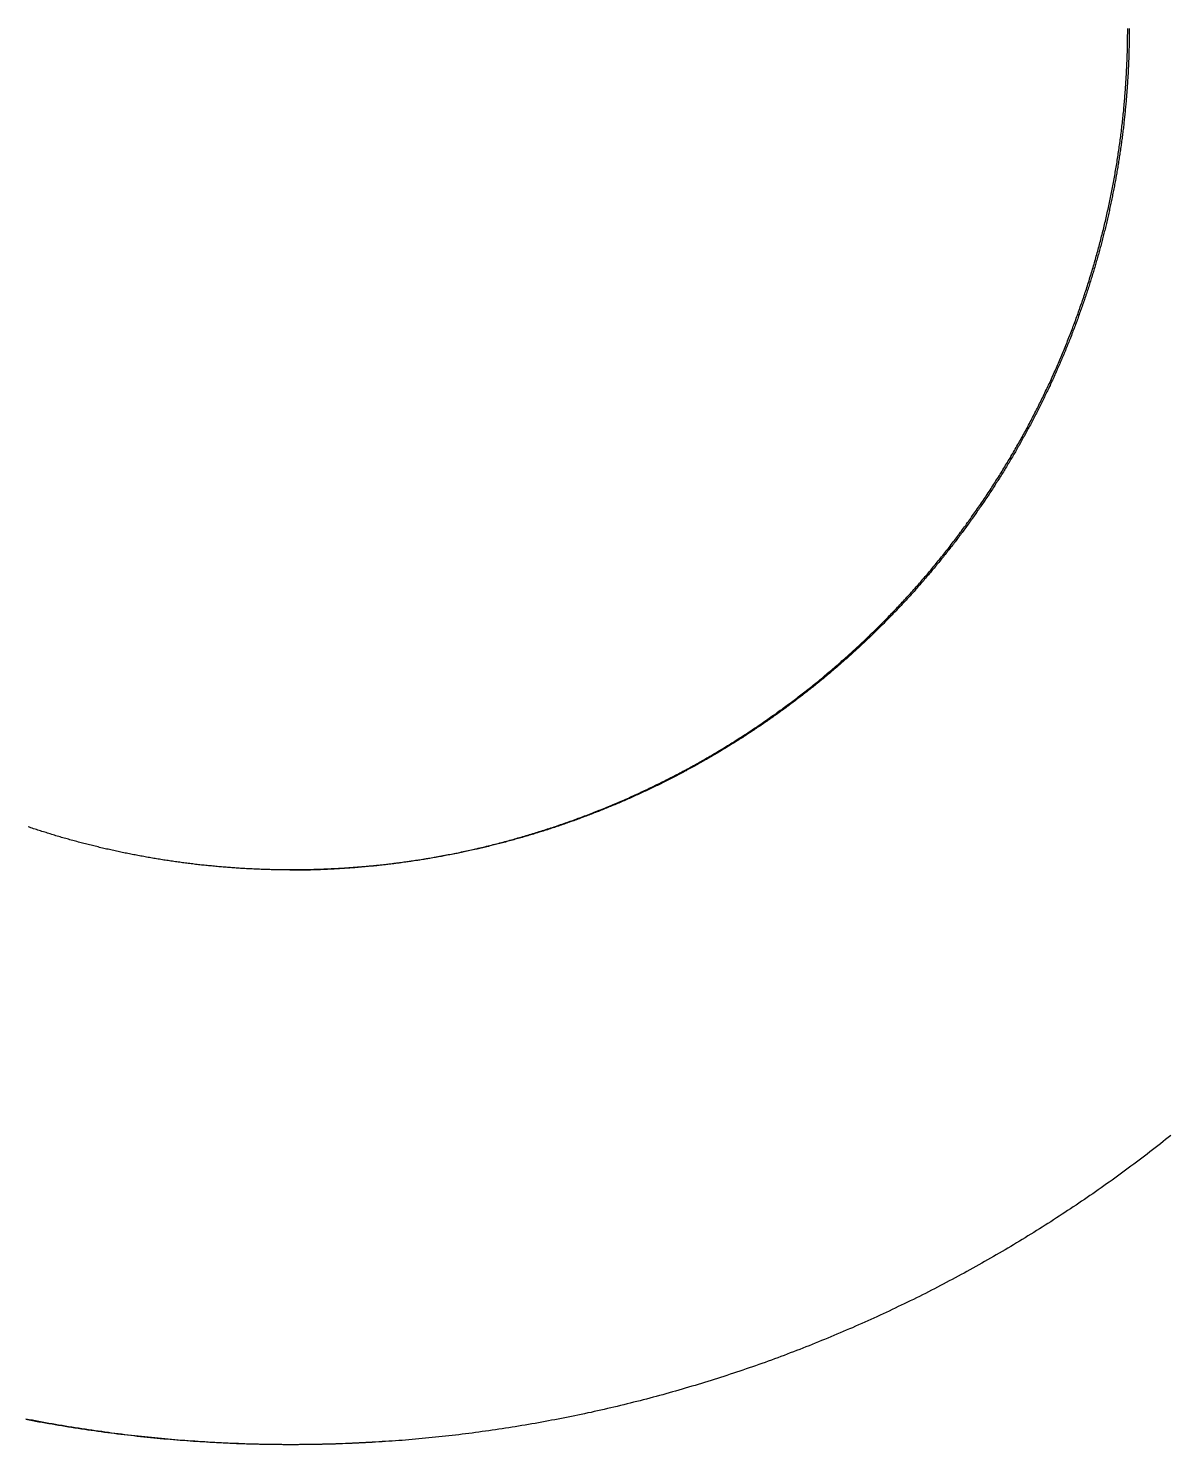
# Model space of a CAD drawing. Extents: x 2.75 to 8.34, y 2.35 to 7.17.
# Drawn here: x 3.03219 to 3.04609, y 6.3179 to 6.33515 of the extents above; entities that cross this region are included whole.
import ezdxf

# ---------------------------------------------------------------- set-up
doc = ezdxf.new("R2010")
doc.units = 0
doc.header["$LTSCALE"] = 0.5
doc.layers.add('VISIBLE', color=7, linetype='CONTINUOUS')

msp = doc.modelspace()

# ---------------------------------------------------------------- linework, layer by layer
at = {"layer": 'VISIBLE'}
for points in [[(3.0456, 6.335147), (3.0456, 6.335129), (3.045599, 6.335111), (3.045599, 6.335093), (3.045599, 6.335075), (3.045599, 6.335058), (3.045599, 6.33504), (3.045599, 6.335022), (3.045599, 6.335004), (3.045598, 6.334986), (3.045598, 6.334968), (3.045598, 6.33495), (3.045597, 6.334932), (3.045597, 6.334914), (3.045596, 6.334896), (3.045596, 6.334878), (3.045596, 6.33486), (3.045595, 6.334842), (3.045594, 6.334824), (3.045594, 6.334807), (3.045593, 6.334789), (3.045593, 6.334771), (3.045592, 6.334753), (3.045591, 6.334735), (3.045591, 6.334717), (3.04559, 6.334699), (3.045589, 6.334681), (3.045588, 6.334663), (3.045587, 6.334645), (3.045586, 6.334627), (3.045585, 6.33461), (3.045585, 6.334592), (3.045584, 6.334574), (3.045583, 6.334556), (3.045581, 6.334538), (3.04558, 6.33452), (3.045579, 6.334502), (3.045578, 6.334484), (3.045577, 6.334467), (3.045576, 6.334449), (3.045575, 6.334431), (3.045573, 6.334413), (3.045572, 6.334395), (3.045571, 6.334377), (3.045569, 6.33436), (3.045568, 6.334342), (3.045567, 6.334324), (3.045565, 6.334306), (3.045564, 6.334288), (3.045562, 6.33427), (3.045561, 6.334253), (3.045559, 6.334235), (3.045557, 6.334217), (3.045556, 6.334199), (3.045554, 6.334181), (3.045552, 6.334163), (3.045551, 6.334146), (3.045549, 6.334128), (3.045547, 6.33411), (3.045545, 6.334092), (3.045543, 6.334074), (3.045542, 6.334057), (3.04554, 6.334039), (3.045538, 6.334021), (3.045536, 6.334003), (3.045534, 6.333986), (3.045532, 6.333968), (3.04553, 6.33395), (3.045528, 6.333932), (3.045525, 6.333915), (3.045523, 6.333897), (3.045521, 6.333879), (3.045519, 6.333861), (3.045517, 6.333844), (3.045514, 6.333826), (3.045512, 6.333808), (3.04551, 6.333791), (3.045507, 6.333773), (3.045505, 6.333755), (3.045502, 6.333737), (3.0455, 6.33372), (3.045498, 6.333702), (3.045495, 6.333684), (3.045492, 6.333667), (3.04549, 6.333649), (3.045487, 6.333631), (3.045485, 6.333614), (3.045482, 6.333596), (3.045479, 6.333578), (3.045476, 6.333561), (3.045474, 6.333543), (3.045471, 6.333525), (3.045468, 6.333508), (3.045465, 6.33349), (3.045462, 6.333473), (3.045459, 6.333455), (3.045456, 6.333437), (3.045453, 6.33342), (3.04545, 6.333402), (3.045447, 6.333384), (3.045444, 6.333367), (3.045441, 6.333349), (3.045438, 6.333332), (3.045435, 6.333314), (3.045432, 6.333297), (3.045428, 6.333279), (3.045425, 6.333261), (3.045422, 6.333244), (3.045419, 6.333226), (3.045415, 6.333209), (3.045412, 6.333191), (3.045408, 6.333174), (3.045405, 6.333156), (3.045402, 6.333139), (3.045398, 6.333121), (3.045395, 6.333104), (3.045391, 6.333086), (3.045387, 6.333069), (3.045384, 6.333051), (3.04538, 6.333034), (3.045376, 6.333016), (3.045373, 6.332999), (3.045369, 6.332981), (3.045365, 6.332964), (3.045361, 6.332946), (3.045358, 6.332929), (3.045354, 6.332912), (3.04535, 6.332894), (3.045346, 6.332877), (3.045342, 6.332859), (3.045338, 6.332842), (3.045334, 6.332825), (3.04533, 6.332807), (3.045326, 6.33279), (3.045322, 6.332772), (3.045318, 6.332755), (3.045313, 6.332738), (3.045309, 6.33272), (3.045305, 6.332703), (3.045301, 6.332686), (3.045296, 6.332668), (3.045292, 6.332651), (3.045288, 6.332634), (3.045283, 6.332616), (3.045279, 6.332599), (3.045275, 6.332582), (3.04527, 6.332564), (3.045266, 6.332547), (3.045261, 6.33253), (3.045256, 6.332513), (3.045252, 6.332495), (3.045247, 6.332478), (3.045243, 6.332461), (3.045238, 6.332444), (3.045233, 6.332426), (3.045228, 6.332409), (3.045224, 6.332392), (3.045219, 6.332375), (3.045214, 6.332358), (3.045209, 6.33234), (3.045204, 6.332323), (3.045199, 6.332306), (3.045194, 6.332289), (3.045189, 6.332272), (3.045184, 6.332255), (3.045179, 6.332237), (3.045174, 6.33222), (3.045169, 6.332203), (3.045164, 6.332186), (3.045159, 6.332169), (3.045154, 6.332152), (3.045149, 6.332135), (3.045143, 6.332118), (3.045138, 6.332101), (3.045133, 6.332084), (3.045127, 6.332066), (3.045122, 6.332049), (3.045117, 6.332032), (3.045111, 6.332015), (3.045106, 6.331998), (3.0451, 6.331981), (3.045095, 6.331964), (3.045089, 6.331947), (3.045084, 6.33193), (3.045078, 6.331913), (3.045072, 6.331896), (3.045067, 6.331879), (3.045061, 6.331862), (3.045055, 6.331846), (3.045049, 6.331829), (3.045044, 6.331812), (3.045038, 6.331795), (3.045032, 6.331778), (3.045026, 6.331761), (3.04502, 6.331744), (3.045014, 6.331727), (3.045008, 6.33171), (3.045002, 6.331693), (3.044996, 6.331677), (3.04499, 6.33166), (3.044984, 6.331643), (3.044978, 6.331626), (3.044972, 6.331609), (3.044966, 6.331592), (3.04496, 6.331576), (3.044953, 6.331559), (3.044947, 6.331542), (3.044941, 6.331525), (3.044934, 6.331509), (3.044928, 6.331492), (3.044922, 6.331475), (3.044915, 6.331458), (3.044909, 6.331442), (3.044902, 6.331425), (3.044896, 6.331408), (3.044889, 6.331392), (3.044883, 6.331375), (3.044876, 6.331358), (3.04487, 6.331342), (3.044863, 6.331325), (3.044856, 6.331308), (3.04485, 6.331292), (3.044843, 6.331275), (3.044836, 6.331259), (3.044829, 6.331242), (3.044823, 6.331225), (3.044816, 6.331209), (3.044809, 6.331192), (3.044802, 6.331176), (3.044795, 6.331159), (3.044788, 6.331143), (3.044781, 6.331126), (3.044774, 6.33111), (3.044767, 6.331093), (3.04476, 6.331077), (3.044753, 6.33106), (3.044746, 6.331044), (3.044738, 6.331027), (3.044731, 6.331011), (3.044724, 6.330995), (3.044717, 6.330978), (3.044709, 6.330962), (3.044702, 6.330945), (3.044695, 6.330929), (3.044687, 6.330913), (3.04468, 6.330896), (3.044673, 6.33088), (3.044665, 6.330864), (3.044658, 6.330848), (3.04465, 6.330831), (3.044643, 6.330815), (3.044635, 6.330799), (3.044628, 6.330783), (3.04462, 6.330766), (3.044612, 6.33075), (3.044605, 6.330734), (3.044597, 6.330718), (3.044589, 6.330702), (3.044581, 6.330686), (3.044574, 6.33067), (3.044566, 6.330653), (3.044558, 6.330637), (3.04455, 6.330621), (3.044542, 6.330605), (3.044534, 6.330589), (3.044526, 6.330573), (3.044519, 6.330557), (3.044511, 6.330541), (3.044502, 6.330525), (3.044494, 6.330509), (3.044486, 6.330493), (3.044478, 6.330477), (3.04447, 6.330461), (3.044462, 6.330446), (3.044454, 6.33043), (3.044446, 6.330414), (3.044437, 6.330398), (3.044429, 6.330382), (3.044421, 6.330366), (3.044412, 6.33035), (3.044404, 6.330335), (3.044396, 6.330319), (3.044387, 6.330303), (3.044379, 6.330287), (3.04437, 6.330272), (3.044362, 6.330256), (3.044353, 6.33024), (3.044345, 6.330224), (3.044336, 6.330209), (3.044328, 6.330193), (3.044319, 6.330177), (3.04431, 6.330162), (3.044302, 6.330146), (3.044293, 6.330131), (3.044284, 6.330115), (3.044276, 6.330099), (3.044267, 6.330084), (3.044258, 6.330068), (3.044249, 6.330053), (3.04424, 6.330037), (3.044231, 6.330022), (3.044222, 6.330006), (3.044214, 6.329991), (3.044205, 6.329976), (3.044196, 6.32996), (3.044187, 6.329945), (3.044178, 6.329929), (3.044168, 6.329914), (3.044159, 6.329899), (3.04415, 6.329883), (3.044141, 6.329868), (3.044132, 6.329853), (3.044123, 6.329837), (3.044113, 6.329822), (3.044104, 6.329807), (3.044095, 6.329792), (3.044086, 6.329776), (3.044076, 6.329761), (3.044067, 6.329746), (3.044058, 6.329731), (3.044048, 6.329716), (3.044039, 6.3297), (3.044029, 6.329685), (3.04402, 6.32967), (3.04401, 6.329655), (3.044001, 6.32964), (3.043991, 6.329625), (3.043981, 6.32961), (3.043972, 6.329595), (3.043962, 6.32958), (3.043953, 6.329565), (3.043943, 6.32955), (3.043933, 6.329535), (3.043923, 6.32952), (3.043914, 6.329505), (3.043904, 6.32949), (3.043894, 6.329475), (3.043884, 6.329461), (3.043874, 6.329446), (3.043864, 6.329431), (3.043854, 6.329416), (3.043844, 6.329401), (3.043834, 6.329386), (3.043824, 6.329372), (3.043814, 6.329357), (3.043804, 6.329342), (3.043794, 6.329327), (3.043784, 6.329313), (3.043774, 6.329298), (3.043764, 6.329283), (3.043754, 6.329269), (3.043743, 6.329254), (3.043733, 6.32924), (3.043723, 6.329225), (3.043713, 6.32921), (3.043702, 6.329196), (3.043692, 6.329181), (3.043682, 6.329167), (3.043671, 6.329152), (3.043661, 6.329138), (3.04365, 6.329123), (3.04364, 6.329109), (3.043629, 6.329095), (3.043619, 6.32908), (3.043608, 6.329066), (3.043598, 6.329051), (3.043587, 6.329037), (3.043577, 6.329023), (3.043566, 6.329008), (3.043555, 6.328994), (3.043545, 6.32898), (3.043534, 6.328966), (3.043523, 6.328951), (3.043512, 6.328937), (3.043502, 6.328923), (3.043491, 6.328909), (3.04348, 6.328895), (3.043469, 6.32888), (3.043458, 6.328866), (3.043447, 6.328852), (3.043436, 6.328838), (3.043425, 6.328824), (3.043414, 6.32881), (3.043403, 6.328796), (3.043392, 6.328782), (3.043381, 6.328768), (3.04337, 6.328754), (3.043359, 6.32874), (3.043348, 6.328726), (3.043337, 6.328712), (3.043326, 6.328698), (3.043314, 6.328684), (3.043303, 6.32867), (3.043292, 6.328657), (3.043281, 6.328643), (3.043269, 6.328629), (3.043258, 6.328615), (3.043247, 6.328601), (3.043235, 6.328588), (3.043224, 6.328574), (3.043212, 6.32856), (3.043201, 6.328546), (3.043189, 6.328533), (3.043178, 6.328519), (3.043166, 6.328506), (3.043155, 6.328492), (3.043143, 6.328478), (3.043132, 6.328465), (3.04312, 6.328451), (3.043108, 6.328438), (3.043097, 6.328424), (3.043085, 6.328411), (3.043073, 6.328397), (3.043062, 6.328384), (3.04305, 6.32837), (3.043038, 6.328357), (3.043026, 6.328343), (3.043014, 6.32833), (3.043002, 6.328317), (3.042991, 6.328303), (3.042979, 6.32829), (3.042967, 6.328277), (3.042955, 6.328263), (3.042943, 6.32825), (3.042931, 6.328237), (3.042919, 6.328224), (3.042907, 6.328211), (3.042895, 6.328197), (3.042883, 6.328184), (3.04287, 6.328171), (3.042858, 6.328158), (3.042846, 6.328145), (3.042834, 6.328132), (3.042822, 6.328119), (3.042809, 6.328106), (3.042797, 6.328093), (3.042785, 6.32808), (3.042773, 6.328067), (3.04276, 6.328054), (3.042748, 6.328041), (3.042735, 6.328028), (3.042723, 6.328015), (3.042711, 6.328002), (3.042698, 6.327989), (3.042686, 6.327977), (3.042673, 6.327964), (3.042661, 6.327951), (3.042648, 6.327938), (3.042636, 6.327925), (3.042623, 6.327913), (3.04261, 6.3279), (3.042598, 6.327887), (3.042585, 6.327875), (3.042572, 6.327862), (3.04256, 6.327849), (3.042547, 6.327837), (3.042534, 6.327824), (3.042521, 6.327812), (3.042509, 6.327799), (3.042496, 6.327787), (3.042483, 6.327774), (3.04247, 6.327762), (3.042457, 6.327749), (3.042444, 6.327737), (3.042431, 6.327725), (3.042418, 6.327712), (3.042405, 6.3277), (3.042392, 6.327688), (3.042379, 6.327675), (3.042366, 6.327663), (3.042353, 6.327651), (3.04234, 6.327639), (3.042327, 6.327626), (3.042314, 6.327614), (3.042301, 6.327602), (3.042288, 6.32759), (3.042275, 6.327578), (3.042262, 6.327566), (3.042248, 6.327554), (3.042235, 6.327542), (3.042222, 6.32753), (3.042209, 6.327518), (3.042195, 6.327506), (3.042182, 6.327494), (3.042169, 6.327482), (3.042155, 6.32747), (3.042142, 6.327458), (3.042129, 6.327446), (3.042115, 6.327435), (3.042102, 6.327423), (3.042088, 6.327411), (3.042075, 6.327399), (3.042061, 6.327388), (3.042048, 6.327376), (3.042034, 6.327364), (3.042021, 6.327353), (3.042007, 6.327341), (3.041994, 6.32733), (3.04198, 6.327318), (3.041967, 6.327306), (3.041953, 6.327295), (3.041939, 6.327283), (3.041926, 6.327272), (3.041912, 6.327261), (3.041898, 6.327249), (3.041885, 6.327238), (3.041871, 6.327226), (3.041857, 6.327215), (3.041843, 6.327204), (3.041829, 6.327192), (3.041816, 6.327181), (3.041802, 6.32717), (3.041788, 6.327159), (3.041774, 6.327147), (3.04176, 6.327136), (3.041746, 6.327125), (3.041732, 6.327114), (3.041718, 6.327103), (3.041704, 6.327092), (3.04169, 6.327081), (3.041676, 6.32707), (3.041662, 6.327059), (3.041648, 6.327048), (3.041634, 6.327037), (3.04162, 6.327026), (3.041606, 6.327015), (3.041592, 6.327004), (3.041578, 6.326993), (3.041564, 6.326983), (3.041549, 6.326972), (3.041535, 6.326961), (3.041521, 6.32695), (3.041507, 6.32694), (3.041492, 6.326929), (3.041478, 6.326918), (3.041464, 6.326908), (3.04145, 6.326897), (3.041435, 6.326886), (3.041421, 6.326876), (3.041407, 6.326865), (3.041392, 6.326855), (3.041378, 6.326844), (3.041363, 6.326834), (3.041349, 6.326823), (3.041335, 6.326813), (3.04132, 6.326803), (3.041306, 6.326792), (3.041291, 6.326782), (3.041277, 6.326772), (3.041262, 6.326761), (3.041247, 6.326751), (3.041233, 6.326741), (3.041218, 6.326731), (3.041204, 6.32672), (3.041189, 6.32671), (3.041174, 6.3267), (3.04116, 6.32669), (3.041145, 6.32668), (3.04113, 6.32667), (3.041116, 6.32666), (3.041101, 6.32665), (3.041086, 6.32664), (3.041071, 6.32663), (3.041057, 6.32662), (3.041042, 6.32661), (3.041027, 6.3266), (3.041012, 6.32659), (3.040997, 6.32658), (3.040983, 6.326571), (3.040968, 6.326561), (3.040953, 6.326551), (3.040938, 6.326541), (3.040923, 6.326532), (3.040908, 6.326522), (3.040893, 6.326512), (3.040878, 6.326503), (3.040863, 6.326493), (3.040848, 6.326484), (3.040833, 6.326474), (3.040818, 6.326465), (3.040803, 6.326455), (3.040788, 6.326446), (3.040773, 6.326436), (3.040758, 6.326427), (3.040742, 6.326418), (3.040727, 6.326408), (3.040712, 6.326399), (3.040697, 6.32639), (3.040682, 6.32638), (3.040667, 6.326371), (3.040651, 6.326362), (3.040636, 6.326353), (3.040621, 6.326343), (3.040606, 6.326334), (3.04059, 6.326325), (3.040575, 6.326316), (3.04056, 6.326307), (3.040544, 6.326298), (3.040529, 6.326289), (3.040514, 6.32628), (3.040498, 6.326271), (3.040483, 6.326262), (3.040467, 6.326253), (3.040452, 6.326244), (3.040436, 6.326236), (3.040421, 6.326227), (3.040405, 6.326218), (3.04039, 6.326209), (3.040374, 6.3262), (3.040359, 6.326192), (3.040343, 6.326183), (3.040328, 6.326174), (3.040312, 6.326166), (3.040297, 6.326157), (3.040281, 6.326149), (3.040265, 6.32614), (3.04025, 6.326132), (3.040234, 6.326123), (3.040218, 6.326115), (3.040203, 6.326106), (3.040187, 6.326098), (3.040171, 6.326089), (3.040156, 6.326081), (3.04014, 6.326073), (3.040124, 6.326064), (3.040108, 6.326056), (3.040093, 6.326048), (3.040077, 6.32604), (3.040061, 6.326031), (3.040045, 6.326023), (3.040029, 6.326015), (3.040013, 6.326007), (3.039997, 6.325999), (3.039982, 6.325991), (3.039966, 6.325983), (3.03995, 6.325975), (3.039934, 6.325967), (3.039918, 6.325959), (3.039902, 6.325951), (3.039886, 6.325943), (3.03987, 6.325935), (3.039854, 6.325927), (3.039838, 6.32592), (3.039822, 6.325912), (3.039806, 6.325904), (3.03979, 6.325896), (3.039774, 6.325889), (3.039758, 6.325881), (3.039741, 6.325873), (3.039725, 6.325866), (3.039709, 6.325858), (3.039693, 6.325851), (3.039677, 6.325843), (3.039661, 6.325835), (3.039644, 6.325828), (3.039628, 6.325821), (3.039612, 6.325813), (3.039596, 6.325806), (3.03958, 6.325798), (3.039563, 6.325791), (3.039547, 6.325784), (3.039531, 6.325776), (3.039514, 6.325769), (3.039498, 6.325762), (3.039482, 6.325755), (3.039465, 6.325748), (3.039449, 6.32574), (3.039433, 6.325733), (3.039416, 6.325726), (3.0394, 6.325719), (3.039383, 6.325712), (3.039367, 6.325705), (3.039351, 6.325698), (3.039334, 6.325691), (3.039318, 6.325684), (3.039301, 6.325678), (3.039285, 6.325671), (3.039268, 6.325664), (3.039252, 6.325657), (3.039235, 6.32565), (3.039219, 6.325644), (3.039202, 6.325637), (3.039185, 6.32563), (3.039169, 6.325624), (3.039152, 6.325617), (3.039136, 6.32561), (3.039119, 6.325604), (3.039102, 6.325597), (3.039086, 6.325591), (3.039069, 6.325584), (3.039053, 6.325578), (3.039036, 6.325571), (3.039019, 6.325565), (3.039003, 6.325559), (3.038986, 6.325552), (3.038969, 6.325546), (3.038952, 6.32554), (3.038936, 6.325534), (3.038919, 6.325527), (3.038902, 6.325521), (3.038886, 6.325515), (3.038869, 6.325509), (3.038852, 6.325503), (3.038835, 6.325497), (3.038819, 6.325491), (3.038802, 6.325485), (3.038785, 6.325479), (3.038768, 6.325473), (3.038751, 6.325467), (3.038734, 6.325461), (3.038718, 6.325455), (3.038701, 6.325449), (3.038684, 6.325444), (3.038667, 6.325438), (3.03865, 6.325432), (3.038633, 6.325426), (3.038616, 6.325421), (3.0386, 6.325415), (3.038583, 6.32541), (3.038566, 6.325404), (3.038549, 6.325398), (3.038532, 6.325393), (3.038515, 6.325387), (3.038498, 6.325382), (3.038481, 6.325377), (3.038464, 6.325371), (3.038447, 6.325366), (3.03843, 6.32536), (3.038413, 6.325355), (3.038396, 6.32535), (3.038379, 6.325345), (3.038362, 6.325339), (3.038345, 6.325334), (3.038328, 6.325329), (3.038311, 6.325324), (3.038294, 6.325319), (3.038277, 6.325314), (3.03826, 6.325309), (3.038243, 6.325304), (3.038226, 6.325299), (3.038209, 6.325294), (3.038192, 6.325289), (3.038174, 6.325284), (3.038157, 6.325279), (3.03814, 6.325274), (3.038123, 6.32527), (3.038106, 6.325265), (3.038089, 6.32526), (3.038072, 6.325255), (3.038055, 6.325251), (3.038037, 6.325246), (3.03802, 6.325242), (3.038003, 6.325237), (3.037986, 6.325232), (3.037969, 6.325228), (3.037951, 6.325223), (3.037934, 6.325219), (3.037917, 6.325214), (3.0379, 6.32521), (3.037883, 6.325206), (3.037865, 6.325201), (3.037848, 6.325197), (3.037831, 6.325193), (3.037814, 6.325189), (3.037796, 6.325184), (3.037779, 6.32518), (3.037762, 6.325176), (3.037745, 6.325172), (3.037727, 6.325168), (3.03771, 6.325164), (3.037693, 6.32516), (3.037675, 6.325156), (3.037658, 6.325152), (3.037641, 6.325148), (3.037623, 6.325144), (3.037606, 6.32514), (3.037589, 6.325136), (3.037571, 6.325132), (3.037554, 6.325129), (3.037537, 6.325125), (3.037519, 6.325121), (3.037502, 6.325117), (3.037485, 6.325114), (3.037467, 6.32511), (3.03745, 6.325106), (3.037432, 6.325103), (3.037415, 6.325099), (3.037398, 6.325096), (3.03738, 6.325092), (3.037363, 6.325089), (3.037345, 6.325085), (3.037328, 6.325082), (3.03731, 6.325079), (3.037293, 6.325075), (3.037275, 6.325072), (3.037258, 6.325069), (3.037241, 6.325066), (3.037223, 6.325062), (3.037206, 6.325059), (3.037188, 6.325056), (3.037171, 6.325053), (3.037153, 6.32505), (3.037136, 6.325047), (3.037118, 6.325044), (3.037101, 6.325041), (3.037083, 6.325038), (3.037066, 6.325035), (3.037048, 6.325032), (3.037031, 6.325029), (3.037013, 6.325026), (3.036996, 6.325023), (3.036978, 6.325021), (3.03696, 6.325018), (3.036943, 6.325015), (3.036925, 6.325012), (3.036908, 6.32501), (3.03689, 6.325007), (3.036873, 6.325005), (3.036855, 6.325002), (3.036838, 6.324999), (3.03682, 6.324997), (3.036802, 6.324994), (3.036785, 6.324992), (3.036767, 6.32499), (3.03675, 6.324987), (3.036732, 6.324985), (3.036714, 6.324983), (3.036697, 6.32498), (3.036679, 6.324978), (3.036661, 6.324976), (3.036644, 6.324974), (3.036626, 6.324971), (3.036609, 6.324969), (3.036591, 6.324967), (3.036573, 6.324965), (3.036556, 6.324963), (3.036538, 6.324961), (3.03652, 6.324959), (3.036503, 6.324957), (3.036485, 6.324955), (3.036467, 6.324953), (3.03645, 6.324952), (3.036432, 6.32495), (3.036414, 6.324948), (3.036397, 6.324946), (3.036379, 6.324944), (3.036361, 6.324943), (3.036344, 6.324941), (3.036326, 6.324939), (3.036308, 6.324938), (3.03629, 6.324936), (3.036273, 6.324935), (3.036255, 6.324933), (3.036237, 6.324932), (3.03622, 6.32493), (3.036202, 6.324929), (3.036184, 6.324927), (3.036166, 6.324926), (3.036149, 6.324925), (3.036131, 6.324923), (3.036113, 6.324922), (3.036095, 6.324921), (3.036078, 6.32492), (3.03606, 6.324919), (3.036042, 6.324917), (3.036024, 6.324916), (3.036007, 6.324915), (3.035989, 6.324914), (3.035971, 6.324913), (3.035953, 6.324912), (3.035936, 6.324911), (3.035918, 6.32491), (3.0359, 6.324909), (3.035882, 6.324909), (3.035865, 6.324908), (3.035847, 6.324907), (3.035829, 6.324906), (3.035811, 6.324905), (3.035793, 6.324905), (3.035776, 6.324904), (3.035758, 6.324903), (3.03574, 6.324903), (3.035722, 6.324902), (3.035704, 6.324902), (3.035687, 6.324901), (3.035669, 6.324901), (3.035651, 6.3249), (3.035633, 6.3249), (3.035615, 6.324899), (3.035598, 6.324899), (3.03558, 6.324899), (3.035562, 6.324898), (3.035544, 6.324898), (3.035526, 6.324898), (3.035509, 6.324898), (3.035491, 6.324898), (3.035473, 6.324897), (3.035455, 6.324897), (3.035437, 6.324897), (3.035419, 6.324897), (3.035402, 6.324897), (3.035384, 6.324897), (3.035366, 6.324897), (3.035348, 6.324897), (3.03533, 6.324897), (3.035312, 6.324898), (3.035295, 6.324898), (3.035277, 6.324898), (3.035259, 6.324898), (3.035241, 6.324898), (3.035223, 6.324899), (3.035206, 6.324899), (3.035188, 6.324899), (3.03517, 6.3249), (3.035152, 6.3249), (3.035134, 6.324901), (3.035117, 6.324901), (3.035099, 6.324902), (3.035081, 6.324902), (3.035063, 6.324903), (3.035045, 6.324903), (3.035028, 6.324904), (3.03501, 6.324905), (3.034992, 6.324906), (3.034974, 6.324906), (3.034956, 6.324907), (3.034939, 6.324908), (3.034921, 6.324909), (3.034903, 6.32491), (3.034885, 6.32491), (3.034868, 6.324911), (3.03485, 6.324912), (3.034832, 6.324913), (3.034814, 6.324914), (3.034797, 6.324915), (3.034779, 6.324916), (3.034761, 6.324918), (3.034743, 6.324919), (3.034726, 6.32492), (3.034708, 6.324921), (3.03469, 6.324922), (3.034672, 6.324924), (3.034655, 6.324925), (3.034637, 6.324926), (3.034619, 6.324928), (3.034602, 6.324929), (3.034584, 6.32493), (3.034566, 6.324932), (3.034548, 6.324933), (3.034531, 6.324935), (3.034513, 6.324936), (3.034495, 6.324938), (3.034478, 6.32494), (3.03446, 6.324941), (3.034442, 6.324943), (3.034425, 6.324945), (3.034407, 6.324946), (3.034389, 6.324948), (3.034372, 6.32495), (3.034354, 6.324952), (3.034336, 6.324954), (3.034319, 6.324955), (3.034301, 6.324957), (3.034283, 6.324959), (3.034266, 6.324961), (3.034248, 6.324963), (3.03423, 6.324965), (3.034213, 6.324967), (3.034195, 6.32497), (3.034178, 6.324972), (3.03416, 6.324974), (3.034142, 6.324976), (3.034125, 6.324978), (3.034107, 6.324981), (3.034089, 6.324983), (3.034072, 6.324985), (3.034054, 6.324988), (3.034037, 6.32499), (3.034019, 6.324992), (3.034002, 6.324995), (3.033984, 6.324997), (3.033966, 6.325), (3.033949, 6.325002), (3.033931, 6.325005), (3.033914, 6.325007), (3.033896, 6.32501), (3.033879, 6.325013), (3.033861, 6.325015), (3.033844, 6.325018), (3.033826, 6.325021), (3.033809, 6.325024), (3.033791, 6.325027), (3.033774, 6.325029), (3.033756, 6.325032), (3.033739, 6.325035), (3.033721, 6.325038), (3.033704, 6.325041), (3.033686, 6.325044), (3.033669, 6.325047), (3.033651, 6.32505), (3.033634, 6.325053), (3.033616, 6.325056), (3.033599, 6.32506), (3.033581, 6.325063), (3.033564, 6.325066), (3.033546, 6.325069), (3.033529, 6.325072), (3.033512, 6.325076), (3.033494, 6.325079), (3.033477, 6.325082), (3.033459, 6.325086), (3.033442, 6.325089), (3.033425, 6.325093), (3.033407, 6.325096), (3.03339, 6.3251), (3.033372, 6.325103), (3.033355, 6.325107), (3.033338, 6.32511), (3.03332, 6.325114), (3.033303, 6.325118), (3.033286, 6.325121), (3.033268, 6.325125), (3.033251, 6.325129), (3.033234, 6.325133), (3.033216, 6.325137), (3.033199, 6.32514), (3.033182, 6.325144), (3.033164, 6.325148), (3.033147, 6.325152), (3.03313, 6.325156), (3.033113, 6.32516), (3.033095, 6.325164), (3.033078, 6.325168), (3.033061, 6.325172), (3.033044, 6.325177), (3.033026, 6.325181), (3.033009, 6.325185), (3.032992, 6.325189), (3.032975, 6.325193), (3.032957, 6.325198), (3.03294, 6.325202), (3.032923, 6.325206), (3.032906, 6.325211), (3.032889, 6.325215), (3.032871, 6.325219), (3.032854, 6.325224), (3.032837, 6.325228), (3.03282, 6.325233), (3.032803, 6.325237), (3.032786, 6.325242), (3.032769, 6.325247), (3.032751, 6.325251), (3.032734, 6.325256), (3.032717, 6.325261), (3.0327, 6.325265), (3.032683, 6.32527), (3.032666, 6.325275), (3.032649, 6.32528), (3.032632, 6.325285), (3.032615, 6.32529), (3.032598, 6.325294), (3.032581, 6.325299), (3.032564, 6.325304), (3.032546, 6.325309), (3.032529, 6.325314), (3.032512, 6.325319), (3.032495, 6.325325), (3.032478, 6.32533), (3.032461, 6.325335), (3.032444, 6.32534), (3.032428, 6.325345), (3.032411, 6.325351), (3.032394, 6.325356), (3.032377, 6.325361), (3.03236, 6.325366), (3.032343, 6.325372), (3.032326, 6.325377), (3.032309, 6.325383), (3.032292, 6.325388), (3.032275, 6.325394), (3.032258, 6.325399), (3.032241, 6.325405), (3.032225, 6.32541), (3.032208, 6.325416), (3.032191, 6.325421)], [(3.035378, 6.324897), (3.035399, 6.324897), (3.03542, 6.324897), (3.035441, 6.324897), (3.035461, 6.324898), (3.035482, 6.324898), (3.035503, 6.324898), (3.035524, 6.324898), (3.035545, 6.324899), (3.035566, 6.324899), (3.035586, 6.324899), (3.035607, 6.3249), (3.035628, 6.3249), (3.035649, 6.324901), (3.03567, 6.324901), (3.035691, 6.324902), (3.035711, 6.324903), (3.035732, 6.324903), (3.035753, 6.324904), (3.035774, 6.324905), (3.035795, 6.324906), (3.035816, 6.324907), (3.035836, 6.324908), (3.035857, 6.324909), (3.035878, 6.32491), (3.035899, 6.324911), (3.03592, 6.324912), (3.03594, 6.324913), (3.035961, 6.324914), (3.035982, 6.324915), (3.036003, 6.324917), (3.036024, 6.324918), (3.036044, 6.324919), (3.036065, 6.324921), (3.036086, 6.324922), (3.036107, 6.324924), (3.036128, 6.324925), (3.036148, 6.324927), (3.036169, 6.324928), (3.03619, 6.32493), (3.036211, 6.324932), (3.036231, 6.324933), (3.036252, 6.324935), (3.036273, 6.324937), (3.036294, 6.324939), (3.036314, 6.324941), (3.036335, 6.324943), (3.036356, 6.324945), (3.036377, 6.324947), (3.036397, 6.324949), (3.036418, 6.324951), (3.036439, 6.324953), (3.03646, 6.324955), (3.03648, 6.324958), (3.036501, 6.32496), (3.036522, 6.324962), (3.036542, 6.324965), (3.036563, 6.324967), (3.036584, 6.32497), (3.036605, 6.324972), (3.036625, 6.324975), (3.036646, 6.324977), (3.036667, 6.32498), (3.036687, 6.324982), (3.036708, 6.324985), (3.036729, 6.324988), (3.036749, 6.324991), (3.03677, 6.324994), (3.036791, 6.324997), (3.036811, 6.324999), (3.036832, 6.325002), (3.036852, 6.325005), (3.036873, 6.325009), (3.036894, 6.325012), (3.036914, 6.325015), (3.036935, 6.325018), (3.036956, 6.325021), (3.036976, 6.325024), (3.036997, 6.325028), (3.037017, 6.325031), (3.037038, 6.325035), (3.037058, 6.325038), (3.037079, 6.325041), (3.0371, 6.325045), (3.03712, 6.325049), (3.037141, 6.325052), (3.037161, 6.325056), (3.037182, 6.325059), (3.037202, 6.325063), (3.037223, 6.325067), (3.037243, 6.325071), (3.037264, 6.325075), (3.037284, 6.325079), (3.037305, 6.325083), (3.037325, 6.325087), (3.037346, 6.325091), (3.037366, 6.325095), (3.037386, 6.325099), (3.037407, 6.325103), (3.037427, 6.325107), (3.037448, 6.325111), (3.037468, 6.325116), (3.037489, 6.32512), (3.037509, 6.325124), (3.037529, 6.325129), (3.03755, 6.325133), (3.03757, 6.325138), (3.03759, 6.325142), (3.037611, 6.325147), (3.037631, 6.325151), (3.037651, 6.325156), (3.037672, 6.325161), (3.037692, 6.325166), (3.037712, 6.32517), (3.037733, 6.325175), (3.037753, 6.32518), (3.037773, 6.325185), (3.037793, 6.32519), (3.037814, 6.325195), (3.037834, 6.3252), (3.037854, 6.325205), (3.037874, 6.32521), (3.037895, 6.325215), (3.037915, 6.32522), (3.037935, 6.325226), (3.037955, 6.325231), (3.037975, 6.325236), (3.037996, 6.325242), (3.038016, 6.325247), (3.038036, 6.325253), (3.038056, 6.325258), (3.038076, 6.325264), (3.038096, 6.325269), (3.038116, 6.325275), (3.038136, 6.32528), (3.038156, 6.325286), (3.038176, 6.325292), (3.038196, 6.325298), (3.038217, 6.325303), (3.038237, 6.325309), (3.038257, 6.325315), (3.038277, 6.325321), (3.038297, 6.325327), (3.038317, 6.325333), (3.038336, 6.325339), (3.038356, 6.325345), (3.038376, 6.325351), (3.038396, 6.325358), (3.038416, 6.325364), (3.038436, 6.32537), (3.038456, 6.325377), (3.038476, 6.325383), (3.038496, 6.325389), (3.038516, 6.325396), (3.038535, 6.325402), (3.038555, 6.325409), (3.038575, 6.325415), (3.038595, 6.325422), (3.038615, 6.325428), (3.038634, 6.325435), (3.038654, 6.325442), (3.038674, 6.325449), (3.038694, 6.325455), (3.038713, 6.325462), (3.038733, 6.325469), (3.038753, 6.325476), (3.038772, 6.325483), (3.038792, 6.32549), (3.038812, 6.325497), (3.038831, 6.325504), (3.038851, 6.325511), (3.038871, 6.325519), (3.03889, 6.325526), (3.03891, 6.325533), (3.038929, 6.32554), (3.038949, 6.325548), (3.038968, 6.325555), (3.038988, 6.325562), (3.039007, 6.32557), (3.039027, 6.325577), (3.039046, 6.325585), (3.039066, 6.325592), (3.039085, 6.3256), (3.039105, 6.325608), (3.039124, 6.325615), (3.039143, 6.325623), (3.039163, 6.325631), (3.039182, 6.325639), (3.039202, 6.325646), (3.039221, 6.325654), (3.03924, 6.325662), (3.039259, 6.32567), (3.039279, 6.325678), (3.039298, 6.325686), (3.039317, 6.325694), (3.039337, 6.325703), (3.039356, 6.325711), (3.039375, 6.325719), (3.039394, 6.325727), (3.039413, 6.325735), (3.039432, 6.325744), (3.039452, 6.325752), (3.039471, 6.32576), (3.03949, 6.325769), (3.039509, 6.325777), (3.039528, 6.325786), (3.039547, 6.325794), (3.039566, 6.325803), (3.039585, 6.325812), (3.039604, 6.32582), (3.039623, 6.325829), (3.039642, 6.325838), (3.039661, 6.325847), (3.03968, 6.325855), (3.039699, 6.325864), (3.039718, 6.325873), (3.039736, 6.325882), (3.039755, 6.325891), (3.039774, 6.3259), (3.039793, 6.325909), (3.039812, 6.325918), (3.039831, 6.325928), (3.039849, 6.325937), (3.039868, 6.325946), (3.039887, 6.325955), (3.039905, 6.325964), (3.039924, 6.325974), (3.039943, 6.325983), (3.039961, 6.325993), (3.03998, 6.326002), (3.039999, 6.326011), (3.040017, 6.326021), (3.040036, 6.326031), (3.040054, 6.32604), (3.040073, 6.32605), (3.040091, 6.326059), (3.04011, 6.326069), (3.040128, 6.326079), (3.040147, 6.326089), (3.040165, 6.326099), (3.040184, 6.326108), (3.040202, 6.326118), (3.04022, 6.326128), (3.040239, 6.326138), (3.040257, 6.326148), (3.040275, 6.326158), (3.040294, 6.326168), (3.040312, 6.326179), (3.04033, 6.326189), (3.040349, 6.326199), (3.040367, 6.326209), (3.040385, 6.326219), (3.040403, 6.32623), (3.040421, 6.32624), (3.040439, 6.326251), (3.040457, 6.326261), (3.040476, 6.326271), (3.040494, 6.326282), (3.040512, 6.326292), (3.04053, 6.326303), (3.040548, 6.326314), (3.040566, 6.326324), (3.040584, 6.326335), (3.040602, 6.326346), (3.040619, 6.326356), (3.040637, 6.326367), (3.040655, 6.326378), (3.040673, 6.326389), (3.040691, 6.3264), (3.040709, 6.326411), (3.040726, 6.326422), (3.040744, 6.326433), (3.040762, 6.326444), (3.04078, 6.326455), (3.040797, 6.326466), (3.040815, 6.326477), (3.040833, 6.326488), (3.04085, 6.3265), (3.040868, 6.326511), (3.040885, 6.326522), (3.040903, 6.326534), (3.040921, 6.326545), (3.040938, 6.326556), (3.040956, 6.326568), (3.040973, 6.326579), (3.04099, 6.326591), (3.041008, 6.326602), (3.041025, 6.326614), (3.041043, 6.326626), (3.04106, 6.326637), (3.041077, 6.326649), (3.041095, 6.326661), (3.041112, 6.326673), (3.041129, 6.326684), (3.041146, 6.326696), (3.041163, 6.326708), (3.041181, 6.32672), (3.041198, 6.326732), (3.041215, 6.326744), (3.041232, 6.326756), (3.041249, 6.326768), (3.041266, 6.32678), (3.041283, 6.326792), (3.0413, 6.326804), (3.041317, 6.326817), (3.041334, 6.326829), (3.041351, 6.326841), (3.041368, 6.326853), (3.041385, 6.326866), (3.041402, 6.326878), (3.041419, 6.32689), (3.041435, 6.326903), (3.041452, 6.326915), (3.041469, 6.326928), (3.041486, 6.32694), (3.041502, 6.326953), (3.041519, 6.326966), (3.041536, 6.326978), (3.041552, 6.326991), (3.041569, 6.327004), (3.041585, 6.327016), (3.041602, 6.327029), (3.041618, 6.327042), (3.041635, 6.327055), (3.041651, 6.327068), (3.041668, 6.327081), (3.041684, 6.327094), (3.041701, 6.327107), (3.041717, 6.32712), (3.041733, 6.327133), (3.04175, 6.327146), (3.041766, 6.327159), (3.041782, 6.327172), (3.041799, 6.327185), (3.041815, 6.327198), (3.041831, 6.327212), (3.041847, 6.327225), (3.041863, 6.327238), (3.041879, 6.327252), (3.041895, 6.327265), (3.041911, 6.327278), (3.041927, 6.327292), (3.041943, 6.327305), (3.041959, 6.327319), (3.041975, 6.327332), (3.041991, 6.327346), (3.042007, 6.32736), (3.042023, 6.327373), (3.042039, 6.327387), (3.042055, 6.327401), (3.04207, 6.327414), (3.042086, 6.327428), (3.042102, 6.327442), (3.042117, 6.327456), (3.042133, 6.32747), (3.042149, 6.327483), (3.042164, 6.327497), (3.04218, 6.327511), (3.042195, 6.327525), (3.042211, 6.327539), (3.042226, 6.327553), (3.042242, 6.327568), (3.042257, 6.327582), (3.042273, 6.327596), (3.042288, 6.32761), (3.042303, 6.327624), (3.042319, 6.327639), (3.042334, 6.327653), (3.042349, 6.327667), (3.042364, 6.327681), (3.04238, 6.327696), (3.042395, 6.32771), (3.04241, 6.327725), (3.042425, 6.327739), (3.04244, 6.327754), (3.042455, 6.327768), (3.04247, 6.327783), (3.042485, 6.327797), (3.0425, 6.327812), (3.042515, 6.327827), (3.04253, 6.327841), (3.042545, 6.327856), (3.04256, 6.327871), (3.042575, 6.327886), (3.042589, 6.3279), (3.042604, 6.327915), (3.042619, 6.32793), (3.042633, 6.327945), (3.042648, 6.32796), (3.042663, 6.327975), (3.042677, 6.32799), (3.042692, 6.328005), (3.042706, 6.32802), (3.042721, 6.328035), (3.042735, 6.32805), (3.04275, 6.328065), (3.042764, 6.32808), (3.042779, 6.328096), (3.042793, 6.328111), (3.042807, 6.328126), (3.042822, 6.328141), (3.042836, 6.328157), (3.04285, 6.328172), (3.042864, 6.328187), (3.042879, 6.328203), (3.042893, 6.328218), (3.042907, 6.328234), (3.042921, 6.328249), (3.042935, 6.328265), (3.042949, 6.32828), (3.042963, 6.328296), (3.042977, 6.328311), (3.042991, 6.328327), (3.043005, 6.328343), (3.043018, 6.328358), (3.043032, 6.328374), (3.043046, 6.32839), (3.04306, 6.328406), (3.043074, 6.328421), (3.043087, 6.328437), (3.043101, 6.328453), (3.043114, 6.328469), (3.043128, 6.328485), (3.043142, 6.328501), (3.043155, 6.328517), (3.043169, 6.328533), (3.043182, 6.328549), (3.043196, 6.328565), (3.043209, 6.328581), (3.043222, 6.328597), (3.043236, 6.328613), (3.043249, 6.328629), (3.043262, 6.328646), (3.043275, 6.328662), (3.043289, 6.328678), (3.043302, 6.328694), (3.043315, 6.328711), (3.043328, 6.328727), (3.043341, 6.328743), (3.043354, 6.32876), (3.043367, 6.328776), (3.04338, 6.328793), (3.043393, 6.328809), (3.043406, 6.328826), (3.043419, 6.328842), (3.043432, 6.328859), (3.043444, 6.328875), (3.043457, 6.328892), (3.04347, 6.328908), (3.043483, 6.328925), (3.043495, 6.328942), (3.043508, 6.328958), (3.043521, 6.328975), (3.043533, 6.328992), (3.043546, 6.329009), (3.043558, 6.329025), (3.043571, 6.329042), (3.043583, 6.329059), (3.043595, 6.329076), (3.043608, 6.329093), (3.04362, 6.32911), (3.043632, 6.329127), (3.043645, 6.329144), (3.043657, 6.329161), (3.043669, 6.329178), (3.043681, 6.329195), (3.043693, 6.329212), (3.043705, 6.329229), (3.043717, 6.329246), (3.043729, 6.329263), (3.043741, 6.32928), (3.043753, 6.329298), (3.043765, 6.329315), (3.043777, 6.329332), (3.043789, 6.329349), (3.043801, 6.329367), (3.043813, 6.329384), (3.043824, 6.329401), (3.043836, 6.329419), (3.043848, 6.329436), (3.043859, 6.329453), (3.043871, 6.329471), (3.043882, 6.329488), (3.043894, 6.329506), (3.043905, 6.329523), (3.043917, 6.329541), (3.043928, 6.329559), (3.04394, 6.329576), (3.043951, 6.329594), (3.043962, 6.329611), (3.043973, 6.329629), (3.043985, 6.329647), (3.043996, 6.329664), (3.044007, 6.329682), (3.044018, 6.3297), (3.044029, 6.329718), (3.04404, 6.329735), (3.044051, 6.329753), (3.044062, 6.329771), (3.044073, 6.329789), (3.044084, 6.329807), (3.044095, 6.329825), (3.044106, 6.329843), (3.044117, 6.329861), (3.044127, 6.329878), (3.044138, 6.329896), (3.044149, 6.329914), (3.044159, 6.329933), (3.04417, 6.329951), (3.044181, 6.329969), (3.044191, 6.329987), (3.044202, 6.330005), (3.044212, 6.330023), (3.044223, 6.330041), (3.044233, 6.330059), (3.044243, 6.330078), (3.044254, 6.330096), (3.044264, 6.330114), (3.044274, 6.330132), (3.044284, 6.330151), (3.044295, 6.330169), (3.044305, 6.330187), (3.044315, 6.330206), (3.044325, 6.330224), (3.044335, 6.330242), (3.044345, 6.330261), (3.044355, 6.330279), (3.044365, 6.330298), (3.044375, 6.330316), (3.044384, 6.330335), (3.044394, 6.330353), (3.044404, 6.330372), (3.044414, 6.33039), (3.044423, 6.330409), (3.044433, 6.330427), (3.044443, 6.330446), (3.044452, 6.330465), (3.044462, 6.330483), (3.044471, 6.330502), (3.044481, 6.330521), (3.04449, 6.330539), (3.044499, 6.330558), (3.044509, 6.330577), (3.044518, 6.330596), (3.044527, 6.330614), (3.044536, 6.330633), (3.044546, 6.330652), (3.044555, 6.330671), (3.044564, 6.33069), (3.044573, 6.330709), (3.044582, 6.330728), (3.044591, 6.330747), (3.0446, 6.330765), (3.044609, 6.330784), (3.044618, 6.330803), (3.044627, 6.330822), (3.044635, 6.330841), (3.044644, 6.33086), (3.044653, 6.33088), (3.044661, 6.330899), (3.04467, 6.330918), (3.044679, 6.330937), (3.044687, 6.330956), (3.044696, 6.330975), (3.044704, 6.330994), (3.044713, 6.331013), (3.044721, 6.331033), (3.04473, 6.331052), (3.044738, 6.331071), (3.044746, 6.33109), (3.044754, 6.331109), (3.044763, 6.331129), (3.044771, 6.331148), (3.044779, 6.331167), (3.044787, 6.331187), (3.044795, 6.331206), (3.044803, 6.331225), (3.044811, 6.331245), (3.044819, 6.331264), (3.044827, 6.331284), (3.044835, 6.331303), (3.044843, 6.331322), (3.04485, 6.331342), (3.044858, 6.331361), (3.044866, 6.331381), (3.044873, 6.3314), (3.044881, 6.33142), (3.044889, 6.331439), (3.044896, 6.331459), (3.044904, 6.331478), (3.044911, 6.331498), (3.044919, 6.331518), (3.044926, 6.331537), (3.044933, 6.331557), (3.044941, 6.331577), (3.044948, 6.331596), (3.044955, 6.331616), (3.044962, 6.331636), (3.044969, 6.331655), (3.044976, 6.331675), (3.044984, 6.331695), (3.044991, 6.331714), (3.044998, 6.331734), (3.045004, 6.331754), (3.045011, 6.331774), (3.045018, 6.331794), (3.045025, 6.331813), (3.045032, 6.331833), (3.045039, 6.331853), (3.045045, 6.331873), (3.045052, 6.331893), (3.045059, 6.331913), (3.045065, 6.331933), (3.045072, 6.331952), (3.045078, 6.331972), (3.045085, 6.331992), (3.045091, 6.332012), (3.045097, 6.332032), (3.045104, 6.332052), (3.04511, 6.332072), (3.045116, 6.332092), (3.045122, 6.332112), (3.045129, 6.332132), (3.045135, 6.332152), (3.045141, 6.332172), (3.045147, 6.332192), (3.045153, 6.332212), (3.045159, 6.332233), (3.045165, 6.332253), (3.045171, 6.332273), (3.045176, 6.332293), (3.045182, 6.332313), (3.045188, 6.332333), (3.045194, 6.332353), (3.045199, 6.332373), (3.045205, 6.332394), (3.045211, 6.332414), (3.045216, 6.332434), (3.045222, 6.332454), (3.045227, 6.332475), (3.045233, 6.332495), (3.045238, 6.332515), (3.045243, 6.332535), (3.045249, 6.332556), (3.045254, 6.332576), (3.045259, 6.332596), (3.045264, 6.332616), (3.045269, 6.332637), (3.045275, 6.332657), (3.04528, 6.332677), (3.045285, 6.332698), (3.04529, 6.332718), (3.045295, 6.332738), (3.045299, 6.332759), (3.045304, 6.332779), (3.045309, 6.3328), (3.045314, 6.33282), (3.045319, 6.33284), (3.045323, 6.332861), (3.045328, 6.332881), (3.045333, 6.332902), (3.045337, 6.332922), (3.045342, 6.332943), (3.045346, 6.332963), (3.045351, 6.332984), (3.045355, 6.333004), (3.045359, 6.333025), (3.045364, 6.333045), (3.045368, 6.333066), (3.045372, 6.333086), (3.045376, 6.333107), (3.04538, 6.333127), (3.045384, 6.333148), (3.045389, 6.333168), (3.045393, 6.333189), (3.045396, 6.33321), (3.0454, 6.33323), (3.045404, 6.333251), (3.045408, 6.333271), (3.045412, 6.333292), (3.045416, 6.333313), (3.045419, 6.333333), (3.045423, 6.333354), (3.045427, 6.333374), (3.04543, 6.333395), (3.045434, 6.333416), (3.045437, 6.333436), (3.045441, 6.333457), (3.045444, 6.333478), (3.045448, 6.333498), (3.045451, 6.333519), (3.045454, 6.33354), (3.045458, 6.333561), (3.045461, 6.333581), (3.045464, 6.333602), (3.045467, 6.333623), (3.04547, 6.333643), (3.045473, 6.333664), (3.045476, 6.333685), (3.045479, 6.333706), (3.045482, 6.333726), (3.045485, 6.333747), (3.045488, 6.333768), (3.045491, 6.333789), (3.045493, 6.33381), (3.045496, 6.33383), (3.045499, 6.333851), (3.045501, 6.333872), (3.045504, 6.333893), (3.045506, 6.333913), (3.045509, 6.333934), (3.045511, 6.333955), (3.045514, 6.333976), (3.045516, 6.333997), (3.045519, 6.334018), (3.045521, 6.334038), (3.045523, 6.334059), (3.045525, 6.33408), (3.045527, 6.334101), (3.04553, 6.334122), (3.045532, 6.334143), (3.045534, 6.334164), (3.045536, 6.334184), (3.045538, 6.334205), (3.045539, 6.334226), (3.045541, 6.334247), (3.045543, 6.334268), (3.045545, 6.334289), (3.045547, 6.33431), (3.045548, 6.334331), (3.04555, 6.334351), (3.045552, 6.334372), (3.045553, 6.334393), (3.045555, 6.334414), (3.045556, 6.334435), (3.045558, 6.334456), (3.045559, 6.334477), (3.04556, 6.334498), (3.045562, 6.334519), (3.045563, 6.33454), (3.045564, 6.334561), (3.045565, 6.334582), (3.045566, 6.334602), (3.045567, 6.334623), (3.045568, 6.334644), (3.045569, 6.334665), (3.04557, 6.334686), (3.045571, 6.334707), (3.045572, 6.334728), (3.045573, 6.334749), (3.045574, 6.33477), (3.045575, 6.334791), (3.045575, 6.334812), (3.045576, 6.334833), (3.045577, 6.334854), (3.045577, 6.334875), (3.045578, 6.334896), (3.045578, 6.334917), (3.045579, 6.334938), (3.045579, 6.334959), (3.045579, 6.334979), (3.04558, 6.335), (3.04558, 6.335021), (3.04558, 6.335042), (3.04558, 6.335063), (3.045581, 6.335084), (3.045581, 6.335105), (3.045581, 6.335126), (3.045581, 6.335147)], [(3.046107, 6.321664), (3.046075, 6.321639), (3.046043, 6.321613), (3.046011, 6.321588), (3.045979, 6.321562), (3.045947, 6.321537), (3.045915, 6.321512), (3.045882, 6.321487), (3.04585, 6.321462), (3.045817, 6.321437), (3.045785, 6.321412), (3.045752, 6.321387), (3.045719, 6.321362), (3.045687, 6.321338), (3.045654, 6.321313), (3.045621, 6.321289), (3.045588, 6.321264), (3.045555, 6.32124), (3.045522, 6.321216), (3.045489, 6.321192), (3.045456, 6.321168), (3.045423, 6.321144), (3.04539, 6.32112), (3.045356, 6.321096), (3.045323, 6.321072), (3.04529, 6.321048), (3.045256, 6.321025), (3.045223, 6.321001), (3.045189, 6.320978), (3.045156, 6.320954), (3.045122, 6.320931), (3.045088, 6.320908), (3.045054, 6.320885), (3.04502, 6.320862), (3.044987, 6.320839), (3.044953, 6.320816), (3.044919, 6.320793), (3.044885, 6.32077), (3.04485, 6.320748), (3.044816, 6.320725), (3.044782, 6.320703), (3.044748, 6.32068), (3.044713, 6.320658), (3.044679, 6.320636), (3.044645, 6.320613), (3.04461, 6.320591), (3.044576, 6.320569), (3.044541, 6.320547), (3.044506, 6.320526), (3.044472, 6.320504), (3.044437, 6.320482), (3.044402, 6.320461), (3.044367, 6.320439), (3.044332, 6.320418), (3.044298, 6.320396), (3.044263, 6.320375), (3.044228, 6.320354), (3.044192, 6.320333), (3.044157, 6.320312), (3.044122, 6.320291), (3.044087, 6.32027), (3.044052, 6.320249), (3.044016, 6.320229), (3.043981, 6.320208), (3.043945, 6.320188), (3.04391, 6.320167), (3.043874, 6.320147), (3.043839, 6.320127), (3.043803, 6.320107), (3.043768, 6.320087), (3.043732, 6.320067), (3.043696, 6.320047), (3.04366, 6.320027), (3.043624, 6.320007), (3.043588, 6.319988), (3.043553, 6.319968), (3.043517, 6.319949), (3.04348, 6.319929), (3.043444, 6.31991), (3.043408, 6.319891), (3.043372, 6.319872), (3.043336, 6.319853), (3.0433, 6.319834), (3.043263, 6.319815), (3.043227, 6.319796), (3.043191, 6.319777), (3.043154, 6.319759), (3.043118, 6.31974), (3.043081, 6.319722), (3.043044, 6.319703), (3.043008, 6.319685), (3.042971, 6.319667), (3.042934, 6.319649), (3.042898, 6.319631), (3.042861, 6.319613), (3.042824, 6.319595), (3.042787, 6.319578), (3.04275, 6.31956), (3.042713, 6.319542), (3.042676, 6.319525), (3.042639, 6.319508), (3.042602, 6.31949), (3.042565, 6.319473), (3.042528, 6.319456), (3.042491, 6.319439), (3.042454, 6.319422), (3.042416, 6.319405), (3.042379, 6.319389), (3.042342, 6.319372), (3.042304, 6.319355), (3.042267, 6.319339), (3.042229, 6.319322), (3.042192, 6.319306), (3.042154, 6.31929), (3.042117, 6.319274), (3.042079, 6.319258), (3.042041, 6.319242), (3.042004, 6.319226), (3.041966, 6.31921), (3.041928, 6.319195), (3.04189, 6.319179), (3.041853, 6.319164), (3.041815, 6.319148), (3.041777, 6.319133), (3.041739, 6.319118), (3.041701, 6.319102), (3.041663, 6.319087), (3.041625, 6.319073), (3.041587, 6.319058), (3.041549, 6.319043), (3.04151, 6.319028), (3.041472, 6.319014), (3.041434, 6.318999), (3.041396, 6.318985), (3.041357, 6.31897), (3.041319, 6.318956), (3.041281, 6.318942), (3.041242, 6.318928), (3.041204, 6.318914), (3.041165, 6.3189), (3.041127, 6.318887), (3.041088, 6.318873), (3.04105, 6.318859), (3.041011, 6.318846), (3.040973, 6.318833), (3.040934, 6.318819), (3.040895, 6.318806), (3.040857, 6.318793), (3.040818, 6.31878), (3.040779, 6.318767), (3.04074, 6.318754), (3.040701, 6.318741), (3.040663, 6.318729), (3.040624, 6.318716), (3.040585, 6.318704), (3.040546, 6.318691), (3.040507, 6.318679), (3.040468, 6.318667), (3.040429, 6.318655), (3.04039, 6.318643), (3.040351, 6.318631), (3.040312, 6.318619), (3.040272, 6.318608), (3.040233, 6.318596), (3.040194, 6.318584), (3.040155, 6.318573), (3.040116, 6.318562), (3.040076, 6.31855), (3.040037, 6.318539), (3.039998, 6.318528), (3.039958, 6.318517), (3.039919, 6.318506), (3.039879, 6.318496), (3.03984, 6.318485), (3.039801, 6.318474), (3.039761, 6.318464), (3.039722, 6.318453), (3.039682, 6.318443), (3.039643, 6.318433), (3.039603, 6.318423), (3.039563, 6.318413), (3.039524, 6.318403), (3.039484, 6.318393), (3.039444, 6.318383), (3.039405, 6.318374), (3.039365, 6.318364), (3.039325, 6.318355), (3.039286, 6.318345), (3.039246, 6.318336), (3.039206, 6.318327), (3.039166, 6.318318), (3.039126, 6.318309), (3.039086, 6.3183), (3.039047, 6.318291), (3.039007, 6.318283), (3.038967, 6.318274), (3.038927, 6.318266), (3.038887, 6.318257), (3.038847, 6.318249), (3.038807, 6.318241), (3.038767, 6.318233), (3.038727, 6.318225), (3.038687, 6.318217), (3.038647, 6.318209), (3.038607, 6.318201), (3.038566, 6.318194), (3.038526, 6.318186), (3.038486, 6.318179), (3.038446, 6.318171), (3.038406, 6.318164), (3.038366, 6.318157), (3.038325, 6.31815), (3.038285, 6.318143), (3.038245, 6.318136), (3.038205, 6.318129), (3.038164, 6.318123), (3.038124, 6.318116), (3.038084, 6.31811), (3.038044, 6.318103), (3.038003, 6.318097), (3.037963, 6.318091), (3.037923, 6.318085), (3.037882, 6.318079), (3.037842, 6.318073), (3.037801, 6.318067), (3.037761, 6.318061), (3.037721, 6.318056), (3.03768, 6.31805), (3.03764, 6.318045), (3.037599, 6.318039), (3.037559, 6.318034), (3.037518, 6.318029), (3.037478, 6.318024), (3.037437, 6.318019), (3.037397, 6.318014), (3.037356, 6.31801), (3.037316, 6.318005), (3.037275, 6.318), (3.037234, 6.317996), (3.037194, 6.317992), (3.037153, 6.317987), (3.037113, 6.317983), (3.037072, 6.317979), (3.037032, 6.317975), (3.036991, 6.317971), (3.03695, 6.317968), (3.03691, 6.317964), (3.036869, 6.31796), (3.036828, 6.317957), (3.036788, 6.317954), (3.036747, 6.31795), (3.036706, 6.317947), (3.036666, 6.317944), (3.036625, 6.317941), (3.036584, 6.317938), (3.036544, 6.317935), (3.036503, 6.317933), (3.036462, 6.31793), (3.036422, 6.317928), (3.036381, 6.317925), (3.03634, 6.317923), (3.036299, 6.317921), (3.036259, 6.317919), (3.036218, 6.317917), (3.036177, 6.317915), (3.036136, 6.317913), (3.036096, 6.317911), (3.036055, 6.31791), (3.036014, 6.317908), (3.035973, 6.317907), (3.035933, 6.317905), (3.035892, 6.317904), (3.035851, 6.317903), (3.03581, 6.317902), (3.03577, 6.317901), (3.035729, 6.3179), (3.035688, 6.3179), (3.035647, 6.317899), (3.035607, 6.317898), (3.035566, 6.317898), (3.035525, 6.317898), (3.035484, 6.317897), (3.035443, 6.317897), (3.035403, 6.317897), (3.035362, 6.317897), (3.035321, 6.317897), (3.03528, 6.317898), (3.03524, 6.317898), (3.035199, 6.317898), (3.035158, 6.317899), (3.035117, 6.3179), (3.035077, 6.3179), (3.035036, 6.317901), (3.034995, 6.317902), (3.034954, 6.317903), (3.034914, 6.317904), (3.034873, 6.317905), (3.034832, 6.317907), (3.034791, 6.317908), (3.034751, 6.31791), (3.03471, 6.317911), (3.034669, 6.317913), (3.034628, 6.317915), (3.034588, 6.317917), (3.034547, 6.317919), (3.034506, 6.317921), (3.034466, 6.317923), (3.034425, 6.317925), (3.034384, 6.317928), (3.034343, 6.31793), (3.034303, 6.317933), (3.034262, 6.317935), (3.034221, 6.317938), (3.034181, 6.317941), (3.03414, 6.317944), (3.0341, 6.317947), (3.034059, 6.31795), (3.034018, 6.317954), (3.033978, 6.317957), (3.033937, 6.31796), (3.033896, 6.317964), (3.033856, 6.317968), (3.033815, 6.317971), (3.033775, 6.317975), (3.033734, 6.317979), (3.033694, 6.317983), (3.033653, 6.317987), (3.033613, 6.317992), (3.033572, 6.317996), (3.033532, 6.318), (3.033491, 6.318005), (3.033451, 6.31801), (3.03341, 6.318014), (3.03337, 6.318019), (3.033329, 6.318024), (3.033289, 6.318029), (3.033248, 6.318034), (3.033208, 6.318039), (3.033168, 6.318045), (3.033127, 6.31805), (3.033087, 6.318056), (3.033046, 6.318061), (3.033006, 6.318067), (3.032966, 6.318073), (3.032926, 6.318079), (3.032885, 6.318085), (3.032845, 6.318091), (3.032805, 6.318097), (3.032764, 6.318103), (3.032724, 6.31811), (3.032684, 6.318116), (3.032644, 6.318123), (3.032604, 6.318129), (3.032563, 6.318136), (3.032523, 6.318143), (3.032483, 6.31815), (3.032443, 6.318157), (3.032403, 6.318164), (3.032363, 6.318171), (3.032323, 6.318179), (3.032283, 6.318186), (3.032243, 6.318194), (3.032203, 6.318201), (3.032163, 6.318209)], [(3.036544, 6.317937), (3.036503, 6.317935), (3.036463, 6.317932), (3.036423, 6.317929), (3.036382, 6.317927), (3.036342, 6.317925), (3.036302, 6.317922), (3.036261, 6.31792), (3.036221, 6.317918), (3.036181, 6.317916), (3.03614, 6.317914), (3.0361, 6.317913), (3.03606, 6.317911), (3.036019, 6.317909), (3.035979, 6.317908), (3.035939, 6.317906), (3.035898, 6.317905), (3.035858, 6.317904), (3.035818, 6.317903), (3.035777, 6.317902), (3.035737, 6.317901), (3.035696, 6.3179), (3.035656, 6.317899), (3.035616, 6.317899), (3.035575, 6.317898), (3.035535, 6.317898), (3.035495, 6.317898), (3.035454, 6.317897), (3.035414, 6.317897), (3.035373, 6.317897), (3.035333, 6.317897), (3.035293, 6.317897), (3.035252, 6.317898), (3.035212, 6.317898), (3.035172, 6.317898), (3.035131, 6.317899), (3.035091, 6.3179), (3.03505, 6.3179), (3.03501, 6.317901), (3.03497, 6.317902), (3.034929, 6.317903), (3.034889, 6.317904), (3.034849, 6.317905), (3.034808, 6.317907), (3.034768, 6.317908), (3.034728, 6.317909), (3.034687, 6.317911), (3.034647, 6.317913), (3.034607, 6.317915), (3.034566, 6.317916), (3.034526, 6.317918), (3.034486, 6.31792), (3.034445, 6.317923), (3.034405, 6.317925), (3.034365, 6.317927), (3.034325, 6.31793), (3.034284, 6.317932), (3.034244, 6.317935), (3.034204, 6.317937), (3.034163, 6.31794), (3.034123, 6.317943), (3.034083, 6.317946), (3.034043, 6.317949), (3.034002, 6.317953), (3.033962, 6.317956), (3.033922, 6.317959), (3.033882, 6.317963), (3.033842, 6.317966), (3.033801, 6.31797), (3.033761, 6.317974), (3.033721, 6.317978), (3.033681, 6.317982), (3.033641, 6.317986), (3.033601, 6.31799), (3.033561, 6.317994), (3.03352, 6.317998), (3.03348, 6.318003), (3.03344, 6.318007), (3.0334, 6.318012), (3.03336, 6.318017), (3.03332, 6.318022), (3.03328, 6.318027), (3.03324, 6.318032), (3.0332, 6.318037), (3.03316, 6.318042), (3.03312, 6.318047), (3.03308, 6.318053), (3.03304, 6.318058), (3.033, 6.318064), (3.03296, 6.318069), (3.03292, 6.318075), (3.03288, 6.318081), (3.03284, 6.318087), (3.0328, 6.318093), (3.032761, 6.318099), (3.032721, 6.318105), (3.032681, 6.318112), (3.032641, 6.318118), (3.032601, 6.318125), (3.032561, 6.318131), (3.032522, 6.318138), (3.032482, 6.318145), (3.032442, 6.318152), (3.032402, 6.318159), (3.032363, 6.318166), (3.032323, 6.318173), (3.032283, 6.31818), (3.032244, 6.318188), (3.032204, 6.318195), (3.032165, 6.318203)]]:
    msp.add_lwpolyline(points, dxfattribs=at)

doc.saveas('drawing.dxf')
